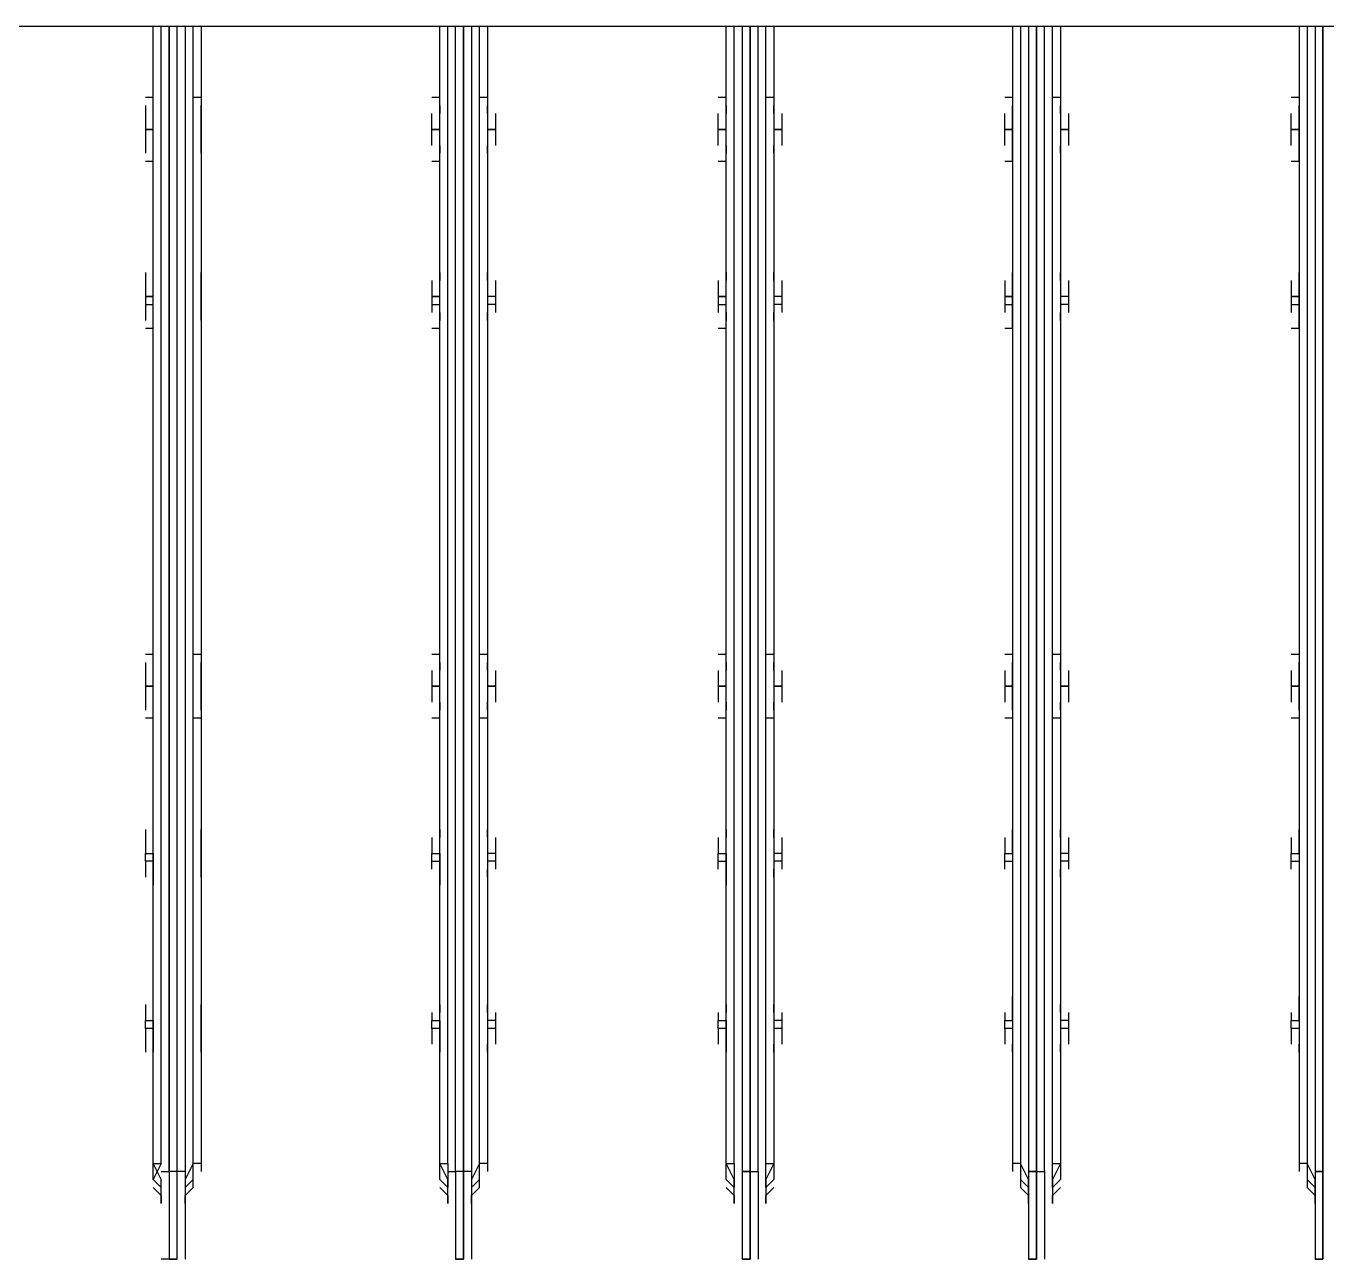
# Model space of a CAD drawing. Header units: metres. Extents: x 531759 to 532310, y 2674774 to 2675087.
# Drawn here: x 532123.3351 to 532123.5612, y 2674977.4388 to 2674977.6532 of the extents above; entities that cross this region are included whole.
import ezdxf

# ---------------------------------------------------------------- set-up
doc = ezdxf.new("R2010")
doc.units = ezdxf.units.M
doc.header["$MEASUREMENT"] = 0
doc.layers.add('IDT', color=7, linetype='Continuous')

# ---------------------------------------------------------------- blocks, each defined once
blk = doc.blocks.new('IDT')
at = {"layer": 'IDT', "color": 0, "lineweight": 25}
for p, q in [((14.54812, 10.32005), (14.54674, 10.32005)), ((14.54674, 10.32005), (14.54674, 10.30483)), ((14.54674, 10.30483), (14.54674, 10.32005)), ((14.54674, 10.32005), (14.54812, 10.32005)), ((14.54812, 10.32005), (14.54674, 10.32005)), ((14.54812, 10.30483), (14.54812, 10.32005)), ((14.59515, 10.30483), (14.59515, 10.32005)), ((14.59791, 10.32005), (14.59653, 10.32005)), ((14.59653, 10.32005), (14.59653, 10.30483)), ((14.59653, 10.30483), (14.59653, 10.32005)), ((14.59653, 10.32005), (14.59791, 10.32005)), ((14.59791, 10.32005), (14.59653, 10.32005)), ((14.59791, 10.30483), (14.59791, 10.32005)), ((14.64494, 10.30483), (14.64494, 10.32005)), ((14.64771, 10.32005), (14.64632, 10.32005)), ((14.64632, 10.32005), (14.64632, 10.30483)), ((14.64632, 10.30483), (14.64632, 10.32005)), ((14.64632, 10.32005), (14.64771, 10.32005)), ((14.64771, 10.32005), (14.64632, 10.32005)), ((14.64771, 10.30483), (14.64771, 10.32005)), ((14.69473, 10.30483), (14.69473, 10.32005)), ((14.6975, 10.32005), (14.69612, 10.32005)), ((14.69612, 10.32005), (14.69612, 10.30483)), ((14.69612, 10.30483), (14.69612, 10.32005)), ((14.69612, 10.32005), (14.6975, 10.32005)), ((14.6975, 10.32005), (14.69612, 10.32005)), ((14.6975, 10.30483), (14.6975, 10.32005)), ((14.74453, 10.30483), (14.74453, 10.32005)), ((14.74729, 10.32005), (14.74591, 10.32005)), ((14.74591, 10.32005), (14.74591, 10.30483)), ((14.74591, 10.32005), (14.74729, 10.32005)), ((14.74729, 10.30483), (14.74729, 10.32005)), ((14.74729, 10.30483), (14.74729, 10.32005)), ((14.74729, 10.32005), (14.74868, 10.32005)), ((14.54812, 10.30898), (14.54812, 10.31037)), ((14.54812, 10.31037), (14.54812, 10.30622)), ((14.59376, 10.30622), (14.59376, 10.31037)), ((14.59376, 10.31037), (14.59376, 10.30898)), ((14.59791, 10.30898), (14.59791, 10.31037)), ((14.59791, 10.31037), (14.59791, 10.30622)), ((14.64356, 10.30622), (14.64356, 10.31037)), ((14.64356, 10.31037), (14.64356, 10.30898)), ((14.64909, 10.30898), (14.64909, 10.31037)), ((14.64909, 10.31037), (14.64909, 10.30622)), ((14.69473, 10.30622), (14.69473, 10.31037)), ((14.69473, 10.31037), (14.69473, 10.30898)), ((14.69888, 10.30898), (14.69888, 10.31037)), ((14.69888, 10.31037), (14.69888, 10.30622)), ((14.74453, 10.30622), (14.74453, 10.31037)), ((14.74453, 10.31037), (14.74453, 10.30898)), ((14.74868, 10.30898), (14.74868, 10.31037)), ((14.74868, 10.31037), (14.74868, 10.30622)), ((14.5495, 10.3076), (14.54812, 10.30898)), ((14.59376, 10.30898), (14.59238, 10.3076)), ((14.5993, 10.3076), (14.59791, 10.30898)), ((14.64356, 10.30898), (14.64217, 10.3076)), ((14.65047, 10.3076), (14.64909, 10.30898)), ((14.69473, 10.30898), (14.69335, 10.3076)), ((14.70027, 10.3076), (14.69888, 10.30898)), ((14.74453, 10.30898), (14.74314, 10.3076)), ((14.75006, 10.3076), (14.74868, 10.30898)), ((14.5495, 10.30622), (14.54812, 10.3076)), ((14.54812, 10.30622), (14.5495, 10.30345)), ((14.5495, 10.30345), (14.5495, 10.3076)), ((14.5495, 10.30483), (14.5495, 10.30622)), ((14.59238, 10.30622), (14.59376, 10.3076)), ((14.59238, 10.30483), (14.59238, 10.30622)), ((14.59238, 10.30345), (14.59376, 10.30622)), ((14.59376, 10.3076), (14.59376, 10.30345)), ((14.5993, 10.30622), (14.59791, 10.3076)), ((14.59791, 10.30622), (14.5993, 10.30345)), ((14.5993, 10.30345), (14.5993, 10.3076)), ((14.5993, 10.30483), (14.5993, 10.30622)), ((14.64217, 10.30622), (14.64356, 10.3076)), ((14.64217, 10.30483), (14.64217, 10.30622)), ((14.64217, 10.30345), (14.64356, 10.30622)), ((14.64356, 10.3076), (14.64356, 10.30345)), ((14.64909, 10.30345), (14.64909, 10.3076)), ((14.64909, 10.3076), (14.65047, 10.30622)), ((14.64909, 10.30622), (14.65047, 10.30345)), ((14.65047, 10.30622), (14.65047, 10.30483)), ((14.69335, 10.3076), (14.69335, 10.30345)), ((14.69473, 10.3076), (14.69335, 10.30622)), ((14.69335, 10.30345), (14.69473, 10.30622)), ((14.69335, 10.30622), (14.69335, 10.30483)), ((14.69888, 10.30345), (14.69888, 10.3076)), ((14.69888, 10.3076), (14.70027, 10.30622)), ((14.69888, 10.30622), (14.70027, 10.30345)), ((14.70027, 10.30622), (14.70027, 10.30483)), ((14.74314, 10.3076), (14.74314, 10.30345)), ((14.74453, 10.3076), (14.74314, 10.30622)), ((14.74314, 10.30345), (14.74453, 10.30622)), ((14.74314, 10.30622), (14.74314, 10.30483)), ((14.75006, 10.30622), (14.74868, 10.3076)), ((14.74868, 10.3076), (14.75006, 10.30622)), ((14.74868, 10.30622), (14.75006, 10.30345)), ((14.74868, 10.30345), (14.75006, 10.30622)), ((14.75006, 10.30622), (14.75006, 10.30483)), ((14.54812, 10.30483), (14.54674, 10.30483)), ((14.54674, 10.30483), (14.54812, 10.30483)), ((14.54674, 10.30483), (14.54674, 10.10566)), ((14.54674, 10.10566), (14.54674, 10.30483)), ((14.54812, 10.10566), (14.54812, 10.30483)), ((14.5495, 10.10566), (14.5495, 10.30345)), ((14.5495, 10.30345), (14.55089, 10.30345)), ((14.55089, 10.30207), (14.55089, 10.30483)), ((14.59238, 10.30207), (14.59238, 10.30483)), ((14.59376, 10.30345), (14.59238, 10.30345)), ((14.59376, 10.30345), (14.59376, 10.10566)), ((14.59653, 10.30483), (14.59515, 10.30483)), ((14.59515, 10.30483), (14.59515, 10.10566)), ((14.59791, 10.30483), (14.59653, 10.30483)), ((14.59653, 10.30483), (14.59791, 10.30483)), ((14.59653, 10.30483), (14.59653, 10.10566)), ((14.59653, 10.10566), (14.59653, 10.30483)), ((14.59791, 10.10566), (14.59791, 10.30483)), ((14.5993, 10.10566), (14.5993, 10.30345)), ((14.5993, 10.30345), (14.60068, 10.30345)), ((14.60068, 10.30207), (14.60068, 10.30483)), ((14.64217, 10.30207), (14.64217, 10.30483)), ((14.64356, 10.30345), (14.64217, 10.30345)), ((14.64356, 10.30345), (14.64356, 10.10566)), ((14.64632, 10.30483), (14.64494, 10.30483)), ((14.64494, 10.30483), (14.64494, 10.10566)), ((14.64771, 10.30483), (14.64632, 10.30483)), ((14.64632, 10.30483), (14.64771, 10.30483)), ((14.64632, 10.30483), (14.64632, 10.10566)), ((14.64632, 10.10566), (14.64632, 10.30483)), ((14.64771, 10.10566), (14.64771, 10.30483)), ((14.65047, 10.30345), (14.64909, 10.30345)), ((14.64909, 10.30345), (14.64909, 10.10566)), ((14.65047, 10.30483), (14.65047, 10.30207)), ((14.69197, 10.30207), (14.69197, 10.30483)), ((14.69197, 10.30345), (14.69335, 10.30345)), ((14.69335, 10.30345), (14.69335, 10.10566)), ((14.69473, 10.10566), (14.69473, 10.30483)), ((14.69473, 10.30483), (14.69612, 10.30483)), ((14.69612, 10.30483), (14.6975, 10.30483)), ((14.69612, 10.30483), (14.69612, 10.10566)), ((14.69612, 10.10566), (14.69612, 10.30483)), ((14.69888, 10.30483), (14.6975, 10.30483)), ((14.6975, 10.30483), (14.6975, 10.10566)), ((14.70027, 10.30345), (14.69888, 10.30345)), ((14.69888, 10.30345), (14.69888, 10.10566)), ((14.70027, 10.30483), (14.70027, 10.30207)), ((14.74176, 10.30207), (14.74176, 10.30483)), ((14.74176, 10.30345), (14.74314, 10.30345)), ((14.74314, 10.30345), (14.74314, 10.10566)), ((14.74453, 10.10566), (14.74453, 10.30483)), ((14.74453, 10.30483), (14.74591, 10.30483)), ((14.74591, 10.30483), (14.74591, 10.10566)), ((14.74591, 10.30483), (14.74729, 10.30483)), ((14.74868, 10.30483), (14.74729, 10.30483)), ((14.74729, 10.30483), (14.74729, 10.10566)), ((14.74729, 10.10566), (14.74729, 10.30483)), ((14.75006, 10.30345), (14.74868, 10.30345)), ((14.74868, 10.30345), (14.74868, 10.10566)), ((14.75006, 10.30483), (14.75006, 10.30207)), ((14.55089, 10.10566), (14.55089, 10.30207)), ((14.59238, 10.10566), (14.59238, 10.30207)), ((14.60068, 10.10566), (14.60068, 10.30207)), ((14.64217, 10.10566), (14.64217, 10.30207)), ((14.65047, 10.30207), (14.65047, 10.10566)), ((14.69197, 10.10566), (14.69197, 10.30207)), ((14.70027, 10.30207), (14.70027, 10.10566)), ((14.74176, 10.10566), (14.74176, 10.30207)), ((14.75006, 10.30207), (14.75006, 10.10566)), ((14.55089, 10.27855), (14.55089, 10.28409)), ((14.55089, 10.28409), (14.55089, 10.2827)), ((14.59238, 10.27994), (14.59238, 10.28409)), ((14.59238, 10.28409), (14.59238, 10.2827)), ((14.60068, 10.27855), (14.60068, 10.28409)), ((14.60068, 10.28409), (14.60068, 10.2827)), ((14.64217, 10.27994), (14.64217, 10.28409)), ((14.64217, 10.28409), (14.64217, 10.2827)), ((14.65047, 10.27855), (14.65047, 10.28409)), ((14.65047, 10.28409), (14.65047, 10.2827)), ((14.69197, 10.27994), (14.69197, 10.28409)), ((14.69197, 10.28409), (14.69197, 10.2827)), ((14.70027, 10.27855), (14.70027, 10.28409)), ((14.70027, 10.28409), (14.70027, 10.2827)), ((14.74176, 10.27994), (14.74176, 10.28409)), ((14.74176, 10.28409), (14.74176, 10.2827)), ((14.75006, 10.27855), (14.75006, 10.28409)), ((14.75144, 10.2827), (14.75144, 10.28409)), ((14.55227, 10.27994), (14.55227, 10.2827)), ((14.591, 10.27994), (14.591, 10.2827)), ((14.60206, 10.27994), (14.60206, 10.2827)), ((14.64079, 10.27994), (14.64079, 10.2827)), ((14.65186, 10.27994), (14.65186, 10.2827)), ((14.69058, 10.27994), (14.69058, 10.2827)), ((14.70165, 10.27994), (14.70165, 10.2827)), ((14.74176, 10.2827), (14.74176, 10.27994)), ((14.75144, 10.27994), (14.75144, 10.2827)), ((14.55089, 10.27994), (14.55227, 10.27994)), ((14.55227, 10.27855), (14.55089, 10.27855)), ((14.55089, 10.27855), (14.55089, 10.2744)), ((14.55227, 10.27855), (14.55089, 10.27855)), ((14.55227, 10.27994), (14.55227, 10.27855)), ((14.55227, 10.27717), (14.55227, 10.27855)), ((14.591, 10.27855), (14.591, 10.27994)), ((14.591, 10.27994), (14.59238, 10.27994)), ((14.591, 10.27717), (14.591, 10.27855)), ((14.591, 10.27855), (14.59238, 10.27855)), ((14.59238, 10.2744), (14.59238, 10.27994)), ((14.60068, 10.27994), (14.60206, 10.27994)), ((14.60206, 10.27855), (14.60068, 10.27855)), ((14.60068, 10.27855), (14.60068, 10.2744)), ((14.60206, 10.27855), (14.60068, 10.27855)), ((14.60206, 10.27994), (14.60206, 10.27855)), ((14.60206, 10.27717), (14.60206, 10.27855)), ((14.64079, 10.27855), (14.64079, 10.27994)), ((14.64079, 10.27994), (14.64217, 10.27994)), ((14.64079, 10.27717), (14.64079, 10.27855)), ((14.64079, 10.27855), (14.64217, 10.27855)), ((14.64217, 10.2744), (14.64217, 10.27994)), ((14.65047, 10.27994), (14.65186, 10.27994)), ((14.65186, 10.27855), (14.65047, 10.27855)), ((14.65047, 10.27855), (14.65047, 10.2744)), ((14.65186, 10.27855), (14.65047, 10.27855)), ((14.65186, 10.27994), (14.65186, 10.27855)), ((14.65186, 10.27717), (14.65186, 10.27855)), ((14.69058, 10.27855), (14.69058, 10.27994)), ((14.69058, 10.27994), (14.69197, 10.27994)), ((14.69058, 10.27717), (14.69058, 10.27855)), ((14.69058, 10.27855), (14.69197, 10.27855)), ((14.69197, 10.2744), (14.69197, 10.27994)), ((14.70027, 10.27994), (14.70165, 10.27994)), ((14.70165, 10.27855), (14.70027, 10.27855)), ((14.70027, 10.27855), (14.70027, 10.2744)), ((14.70165, 10.27855), (14.70027, 10.27855)), ((14.70165, 10.27994), (14.70165, 10.27855)), ((14.70165, 10.27717), (14.70165, 10.27855)), ((14.74176, 10.2744), (14.74176, 10.27994)), ((14.74176, 10.27994), (14.74176, 10.27717)), ((14.75006, 10.27994), (14.75144, 10.27994)), ((14.75144, 10.27855), (14.75006, 10.27855)), ((14.75006, 10.27855), (14.75006, 10.2744)), ((14.75144, 10.27855), (14.75006, 10.27855)), ((14.75144, 10.27994), (14.75144, 10.27855)), ((14.75144, 10.27717), (14.75144, 10.27855)), ((14.55089, 10.27579), (14.55089, 10.27717)), ((14.59238, 10.27717), (14.59238, 10.27579)), ((14.60068, 10.27579), (14.60068, 10.27717)), ((14.64217, 10.27717), (14.64217, 10.27579)), ((14.65047, 10.27579), (14.65047, 10.27717)), ((14.69197, 10.27717), (14.69197, 10.27579)), ((14.70027, 10.27579), (14.70027, 10.27717)), ((14.74176, 10.27717), (14.74176, 10.27579)), ((14.75144, 10.27579), (14.75144, 10.27717)), ((14.55089, 10.25089), (14.55089, 10.25504)), ((14.55089, 10.25227), (14.55089, 10.25366)), ((14.59238, 10.24951), (14.59238, 10.25504)), ((14.59238, 10.25366), (14.59238, 10.25227)), ((14.60068, 10.25089), (14.60068, 10.25504)), ((14.60068, 10.25227), (14.60068, 10.25366)), ((14.64217, 10.24951), (14.64217, 10.25504)), ((14.64217, 10.25366), (14.64217, 10.25227)), ((14.65047, 10.25089), (14.65047, 10.25504)), ((14.65047, 10.25227), (14.65047, 10.25366)), ((14.69197, 10.24951), (14.69197, 10.25504)), ((14.69197, 10.25366), (14.69197, 10.25227)), ((14.70027, 10.25089), (14.70027, 10.25504)), ((14.70027, 10.25227), (14.70027, 10.25366)), ((14.74176, 10.24951), (14.74176, 10.25504)), ((14.74176, 10.25366), (14.74176, 10.25227)), ((14.75006, 10.25089), (14.75006, 10.25504)), ((14.75144, 10.25227), (14.75144, 10.25366)), ((14.55227, 10.25227), (14.55227, 10.25089)), ((14.591, 10.25089), (14.591, 10.25227)), ((14.60206, 10.25227), (14.60206, 10.25089)), ((14.64079, 10.25089), (14.64079, 10.25227)), ((14.65186, 10.25227), (14.65186, 10.25089)), ((14.69058, 10.25089), (14.69058, 10.25227)), ((14.70165, 10.25227), (14.70165, 10.25089)), ((14.74176, 10.25227), (14.74176, 10.24951)), ((14.75144, 10.25089), (14.75144, 10.25227)), ((14.55089, 10.24951), (14.55089, 10.25089)), ((14.55227, 10.25089), (14.55089, 10.25089)), ((14.55227, 10.24951), (14.55089, 10.24951)), ((14.55089, 10.24951), (14.55089, 10.24536)), ((14.55227, 10.24951), (14.55089, 10.24951)), ((14.55227, 10.25089), (14.55227, 10.24951)), ((14.55227, 10.24674), (14.55227, 10.24951)), ((14.591, 10.24951), (14.591, 10.25089)), ((14.591, 10.25089), (14.59238, 10.25089)), ((14.591, 10.24674), (14.591, 10.24951)), ((14.591, 10.24951), (14.59238, 10.24951)), ((14.59238, 10.24536), (14.59238, 10.24951)), ((14.60068, 10.24951), (14.60068, 10.25089)), ((14.60206, 10.25089), (14.60068, 10.25089)), ((14.60206, 10.24951), (14.60068, 10.24951)), ((14.60068, 10.24951), (14.60068, 10.24536)), ((14.60206, 10.24951), (14.60068, 10.24951)), ((14.60206, 10.25089), (14.60206, 10.24951)), ((14.60206, 10.24674), (14.60206, 10.24951)), ((14.64079, 10.24951), (14.64079, 10.25089)), ((14.64079, 10.25089), (14.64217, 10.25089)), ((14.64079, 10.24674), (14.64079, 10.24951)), ((14.64079, 10.24951), (14.64217, 10.24951)), ((14.64217, 10.24536), (14.64217, 10.24951)), ((14.65047, 10.24951), (14.65047, 10.25089)), ((14.65186, 10.25089), (14.65047, 10.25089)), ((14.65186, 10.24951), (14.65047, 10.24951)), ((14.65047, 10.24951), (14.65047, 10.24536)), ((14.65186, 10.24951), (14.65047, 10.24951)), ((14.65186, 10.25089), (14.65186, 10.24951)), ((14.65186, 10.24674), (14.65186, 10.24951)), ((14.69058, 10.24951), (14.69058, 10.25089)), ((14.69058, 10.25089), (14.69197, 10.25089)), ((14.69058, 10.24674), (14.69058, 10.24951)), ((14.69058, 10.24951), (14.69197, 10.24951)), ((14.69197, 10.24536), (14.69197, 10.24951)), ((14.70027, 10.24951), (14.70027, 10.25089)), ((14.70165, 10.25089), (14.70027, 10.25089)), ((14.70165, 10.24951), (14.70027, 10.24951)), ((14.70027, 10.24951), (14.70027, 10.24536)), ((14.70165, 10.24951), (14.70027, 10.24951)), ((14.70165, 10.25089), (14.70165, 10.24951)), ((14.70165, 10.24674), (14.70165, 10.24951)), ((14.74176, 10.24951), (14.74176, 10.24674)), ((14.74176, 10.24536), (14.74176, 10.24951)), ((14.75006, 10.24951), (14.75006, 10.25089)), ((14.75006, 10.25089), (14.75144, 10.25089)), ((14.75144, 10.24951), (14.75006, 10.24951)), ((14.75006, 10.24951), (14.75006, 10.24536)), ((14.75144, 10.24951), (14.75006, 10.24951)), ((14.75144, 10.25089), (14.75144, 10.24951)), ((14.75144, 10.24674), (14.75144, 10.24951)), ((14.55089, 10.24536), (14.55089, 10.24674)), ((14.59238, 10.24674), (14.59238, 10.24536)), ((14.60068, 10.24536), (14.60068, 10.24674)), ((14.64217, 10.24674), (14.64217, 10.24536)), ((14.65047, 10.24536), (14.65047, 10.24674)), ((14.69197, 10.24674), (14.69197, 10.24536)), ((14.70027, 10.24536), (14.70027, 10.24674)), ((14.74176, 10.24674), (14.74176, 10.24536)), ((14.75144, 10.24536), (14.75144, 10.24674)), ((14.55089, 10.22599), (14.55227, 10.22599)), ((14.55089, 10.22323), (14.55089, 10.22461)), ((14.55089, 10.22461), (14.55089, 10.22046)), ((14.59238, 10.22599), (14.59376, 10.22599)), ((14.59238, 10.22046), (14.59238, 10.22461)), ((14.59238, 10.22461), (14.59238, 10.22323)), ((14.60068, 10.22599), (14.60206, 10.22599)), ((14.60068, 10.22323), (14.60068, 10.22461)), ((14.60068, 10.22461), (14.60068, 10.22046)), ((14.64217, 10.22599), (14.64356, 10.22599)), ((14.64217, 10.22046), (14.64217, 10.22461)), ((14.64217, 10.22461), (14.64217, 10.22323)), ((14.65047, 10.22599), (14.65186, 10.22599)), ((14.65047, 10.22323), (14.65047, 10.22461)), ((14.65047, 10.22461), (14.65047, 10.22046)), ((14.69197, 10.22599), (14.69335, 10.22599)), ((14.69197, 10.22046), (14.69197, 10.22461)), ((14.69197, 10.22461), (14.69197, 10.22323)), ((14.70027, 10.22599), (14.70165, 10.22599)), ((14.70027, 10.22323), (14.70027, 10.22461)), ((14.70027, 10.22461), (14.70027, 10.22046)), ((14.74176, 10.22599), (14.74314, 10.22599)), ((14.74176, 10.22046), (14.74176, 10.22461)), ((14.74176, 10.22461), (14.74176, 10.22323)), ((14.75006, 10.22599), (14.75144, 10.22599)), ((14.75006, 10.22461), (14.75006, 10.22046)), ((14.75144, 10.22323), (14.75144, 10.22461)), ((14.55227, 10.22046), (14.55227, 10.22323)), ((14.591, 10.22046), (14.591, 10.22323)), ((14.60206, 10.22046), (14.60206, 10.22323)), ((14.64079, 10.22046), (14.64079, 10.22323)), ((14.65186, 10.22046), (14.65186, 10.22323)), ((14.69058, 10.22046), (14.69058, 10.22323)), ((14.70165, 10.22046), (14.70165, 10.22323)), ((14.74176, 10.22323), (14.74176, 10.22046)), ((14.75144, 10.22046), (14.75144, 10.22323)), ((14.55089, 10.22046), (14.55089, 10.21631)), ((14.55227, 10.22046), (14.55089, 10.22046)), ((14.55089, 10.22046), (14.55227, 10.22046)), ((14.55227, 10.22046), (14.55089, 10.22046)), ((14.55089, 10.22046), (14.55227, 10.22046)), ((14.55227, 10.21769), (14.55227, 10.22046)), ((14.591, 10.21769), (14.591, 10.22046)), ((14.591, 10.22046), (14.59238, 10.22046)), ((14.59238, 10.22046), (14.591, 10.22046)), ((14.59238, 10.21631), (14.59238, 10.22046)), ((14.60068, 10.22046), (14.60068, 10.21631)), ((14.60206, 10.22046), (14.60068, 10.22046)), ((14.60068, 10.22046), (14.60206, 10.22046)), ((14.60206, 10.22046), (14.60068, 10.22046)), ((14.60068, 10.22046), (14.60206, 10.22046)), ((14.60206, 10.21769), (14.60206, 10.22046)), ((14.64079, 10.21769), (14.64079, 10.22046)), ((14.64079, 10.22046), (14.64217, 10.22046)), ((14.64217, 10.22046), (14.64079, 10.22046)), ((14.64217, 10.21631), (14.64217, 10.22046)), ((14.65047, 10.22046), (14.65047, 10.21631)), ((14.65186, 10.22046), (14.65047, 10.22046)), ((14.65047, 10.22046), (14.65186, 10.22046)), ((14.65186, 10.22046), (14.65047, 10.22046)), ((14.65047, 10.22046), (14.65186, 10.22046)), ((14.65186, 10.21769), (14.65186, 10.22046)), ((14.69058, 10.21769), (14.69058, 10.22046)), ((14.69058, 10.22046), (14.69197, 10.22046)), ((14.69197, 10.22046), (14.69058, 10.22046)), ((14.69197, 10.21631), (14.69197, 10.22046)), ((14.70027, 10.22046), (14.70027, 10.21631)), ((14.70165, 10.22046), (14.70027, 10.22046)), ((14.70027, 10.22046), (14.70165, 10.22046)), ((14.70165, 10.22046), (14.70027, 10.22046)), ((14.70027, 10.22046), (14.70165, 10.22046)), ((14.70165, 10.21769), (14.70165, 10.22046)), ((14.74176, 10.22046), (14.74176, 10.21769)), ((14.74176, 10.21631), (14.74176, 10.22046)), ((14.75006, 10.22046), (14.75006, 10.21631)), ((14.75144, 10.22046), (14.75006, 10.22046)), ((14.75006, 10.22046), (14.75144, 10.22046)), ((14.75144, 10.22046), (14.75006, 10.22046)), ((14.75006, 10.22046), (14.75144, 10.22046)), ((14.75144, 10.21769), (14.75144, 10.22046)), ((14.55089, 10.21631), (14.55089, 10.21769)), ((14.59238, 10.21769), (14.59238, 10.21631)), ((14.60068, 10.21631), (14.60068, 10.21769)), ((14.64217, 10.21769), (14.64217, 10.21631)), ((14.65047, 10.21631), (14.65047, 10.21769)), ((14.69197, 10.21769), (14.69197, 10.21631)), ((14.70027, 10.21631), (14.70027, 10.21769)), ((14.74176, 10.21769), (14.74176, 10.21631)), ((14.75144, 10.21631), (14.75144, 10.21769)), ((14.55089, 10.21493), (14.55227, 10.21493)), ((14.59238, 10.21493), (14.59376, 10.21493)), ((14.60068, 10.21493), (14.60206, 10.21493)), ((14.64217, 10.21493), (14.64356, 10.21493)), ((14.65047, 10.21493), (14.65186, 10.21493)), ((14.69197, 10.21493), (14.69335, 10.21493)), ((14.70027, 10.21493), (14.70165, 10.21493)), ((14.74176, 10.21493), (14.74314, 10.21493)), ((14.75006, 10.21493), (14.75144, 10.21493)), ((14.55227, 10.15822), (14.55089, 10.15822)), ((14.55089, 10.15822), (14.55089, 10.15407)), ((14.55089, 10.15545), (14.55089, 10.15684)), ((14.59238, 10.15407), (14.59238, 10.15822)), ((14.59238, 10.15684), (14.59238, 10.15545)), ((14.60206, 10.15822), (14.60068, 10.15822)), ((14.60068, 10.15822), (14.60068, 10.15407)), ((14.60068, 10.15545), (14.60068, 10.15684)), ((14.64217, 10.15407), (14.64217, 10.15822)), ((14.64217, 10.15684), (14.64217, 10.15545)), ((14.65186, 10.15822), (14.65047, 10.15822)), ((14.65047, 10.15822), (14.65047, 10.15407)), ((14.65047, 10.15545), (14.65047, 10.15684)), ((14.69197, 10.15407), (14.69197, 10.15822)), ((14.69197, 10.15684), (14.69197, 10.15545)), ((14.70165, 10.15822), (14.70027, 10.15822)), ((14.70027, 10.15822), (14.70027, 10.15407)), ((14.70027, 10.15545), (14.70027, 10.15684)), ((14.74176, 10.15407), (14.74176, 10.15822)), ((14.74176, 10.15684), (14.74176, 10.15545)), ((14.75144, 10.15822), (14.75006, 10.15822)), ((14.75006, 10.15822), (14.75006, 10.15407)), ((14.75144, 10.15545), (14.75144, 10.15684)), ((14.55089, 10.15407), (14.55089, 10.15269)), ((14.55227, 10.15407), (14.55089, 10.15407)), ((14.55227, 10.15407), (14.55227, 10.15545)), ((14.55227, 10.15269), (14.55227, 10.15407)), ((14.591, 10.15407), (14.591, 10.15545)), ((14.591, 10.15269), (14.591, 10.15407)), ((14.591, 10.15407), (14.59238, 10.15407)), ((14.59238, 10.15269), (14.59238, 10.15407)), ((14.60068, 10.15407), (14.60068, 10.15269)), ((14.60206, 10.15407), (14.60068, 10.15407)), ((14.60206, 10.15407), (14.60206, 10.15545)), ((14.60206, 10.15269), (14.60206, 10.15407)), ((14.64079, 10.15407), (14.64079, 10.15545)), ((14.64079, 10.15269), (14.64079, 10.15407)), ((14.64079, 10.15407), (14.64217, 10.15407)), ((14.64217, 10.15269), (14.64217, 10.15407)), ((14.65047, 10.15407), (14.65047, 10.15269)), ((14.65186, 10.15407), (14.65047, 10.15407)), ((14.65186, 10.15407), (14.65186, 10.15545)), ((14.65186, 10.15269), (14.65186, 10.15407)), ((14.69058, 10.15407), (14.69058, 10.15545)), ((14.69058, 10.15269), (14.69058, 10.15407)), ((14.69058, 10.15407), (14.69197, 10.15407)), ((14.69197, 10.15269), (14.69197, 10.15407)), ((14.70027, 10.15407), (14.70027, 10.15269)), ((14.70165, 10.15407), (14.70027, 10.15407)), ((14.70165, 10.15407), (14.70165, 10.15545)), ((14.70165, 10.15269), (14.70165, 10.15407)), ((14.74176, 10.15545), (14.74176, 10.15407)), ((14.74176, 10.15407), (14.74176, 10.14992)), ((14.74176, 10.15269), (14.74176, 10.15407)), ((14.75006, 10.15407), (14.75006, 10.15269)), ((14.75144, 10.15407), (14.75006, 10.15407)), ((14.75144, 10.15407), (14.75144, 10.15545)), ((14.75144, 10.15269), (14.75144, 10.15407)), ((14.55227, 10.15269), (14.55089, 10.15269)), ((14.55089, 10.15269), (14.55089, 10.14854)), ((14.55089, 10.15269), (14.55227, 10.15269)), ((14.55227, 10.14992), (14.55227, 10.15269)), ((14.591, 10.14992), (14.591, 10.15269)), ((14.591, 10.15269), (14.59238, 10.15269)), ((14.59238, 10.14854), (14.59238, 10.15269)), ((14.60206, 10.15269), (14.60068, 10.15269)), ((14.60068, 10.15269), (14.60068, 10.14854)), ((14.60068, 10.15269), (14.60206, 10.15269)), ((14.60206, 10.14992), (14.60206, 10.15269)), ((14.64079, 10.14992), (14.64079, 10.15269)), ((14.64079, 10.15269), (14.64217, 10.15269)), ((14.64217, 10.14854), (14.64217, 10.15269)), ((14.65186, 10.15269), (14.65047, 10.15269)), ((14.65047, 10.15269), (14.65047, 10.14854)), ((14.65047, 10.15269), (14.65186, 10.15269)), ((14.65186, 10.14992), (14.65186, 10.15269)), ((14.69058, 10.14992), (14.69058, 10.15269)), ((14.69058, 10.15269), (14.69197, 10.15269)), ((14.69197, 10.14854), (14.69197, 10.15269)), ((14.70165, 10.15269), (14.70027, 10.15269)), ((14.70027, 10.15269), (14.70027, 10.14854)), ((14.70027, 10.15269), (14.70165, 10.15269)), ((14.70165, 10.14992), (14.70165, 10.15269)), ((14.74176, 10.14854), (14.74176, 10.15269)), ((14.75144, 10.15269), (14.75006, 10.15269)), ((14.75006, 10.15269), (14.75006, 10.14854)), ((14.75006, 10.15269), (14.75144, 10.15269)), ((14.75144, 10.14992), (14.75144, 10.15269)), ((14.55089, 10.14854), (14.55089, 10.14992)), ((14.59238, 10.14992), (14.59238, 10.14854)), ((14.60068, 10.14854), (14.60068, 10.14992)), ((14.64217, 10.14992), (14.64217, 10.14854)), ((14.65047, 10.14854), (14.65047, 10.14992)), ((14.69197, 10.14992), (14.69197, 10.14854)), ((14.70027, 10.14854), (14.70027, 10.14992)), ((14.74176, 10.14992), (14.74176, 10.14854)), ((14.75144, 10.14854), (14.75144, 10.14992)), ((14.55227, 10.12917), (14.55089, 10.12917)), ((14.55089, 10.12917), (14.55089, 10.12364)), ((14.59238, 10.12364), (14.59238, 10.12917)), ((14.60206, 10.12917), (14.60068, 10.12917)), ((14.60068, 10.12917), (14.60068, 10.12364)), ((14.64217, 10.12364), (14.64217, 10.12917)), ((14.65186, 10.12917), (14.65047, 10.12917)), ((14.65047, 10.12917), (14.65047, 10.12364)), ((14.69197, 10.12364), (14.69197, 10.12917)), ((14.70165, 10.12917), (14.70027, 10.12917)), ((14.70027, 10.12917), (14.70027, 10.12364)), ((14.74176, 10.12364), (14.74176, 10.12917)), ((14.75144, 10.12917), (14.75006, 10.12917)), ((14.75006, 10.12917), (14.75006, 10.12364)), ((14.55089, 10.12641), (14.55089, 10.12779)), ((14.59238, 10.12779), (14.59238, 10.12641)), ((14.60068, 10.12641), (14.60068, 10.12779)), ((14.64217, 10.12779), (14.64217, 10.12641)), ((14.65047, 10.12641), (14.65047, 10.12779)), ((14.69197, 10.12779), (14.69197, 10.12641)), ((14.70027, 10.12641), (14.70027, 10.12779)), ((14.74176, 10.12779), (14.74176, 10.12641)), ((14.75144, 10.12641), (14.75144, 10.12779)), ((14.55227, 10.12641), (14.55227, 10.12364)), ((14.591, 10.12364), (14.591, 10.12641)), ((14.60206, 10.12641), (14.60206, 10.12364)), ((14.64079, 10.12364), (14.64079, 10.12641)), ((14.65186, 10.12641), (14.65186, 10.12364)), ((14.69058, 10.12364), (14.69058, 10.12641)), ((14.70165, 10.12641), (14.70165, 10.12364)), ((14.74176, 10.12641), (14.74176, 10.12364)), ((14.75144, 10.12364), (14.75144, 10.12641)), ((14.55227, 10.12364), (14.55089, 10.12364)), ((14.55089, 10.12364), (14.55227, 10.12364)), ((14.55227, 10.12364), (14.55089, 10.12364)), ((14.55089, 10.12364), (14.55089, 10.11949)), ((14.55089, 10.12364), (14.55227, 10.12364)), ((14.55227, 10.12364), (14.55227, 10.12087)), ((14.591, 10.12087), (14.591, 10.12364)), ((14.591, 10.12364), (14.59238, 10.12364)), ((14.59238, 10.12364), (14.591, 10.12364)), ((14.59238, 10.11949), (14.59238, 10.12364)), ((14.60206, 10.12364), (14.60068, 10.12364)), ((14.60068, 10.12364), (14.60206, 10.12364)), ((14.60206, 10.12364), (14.60068, 10.12364)), ((14.60068, 10.12364), (14.60068, 10.11949)), ((14.60068, 10.12364), (14.60206, 10.12364)), ((14.60206, 10.12364), (14.60206, 10.12087)), ((14.64079, 10.12087), (14.64079, 10.12364)), ((14.64079, 10.12364), (14.64217, 10.12364)), ((14.64217, 10.12364), (14.64079, 10.12364)), ((14.64217, 10.11949), (14.64217, 10.12364)), ((14.65186, 10.12364), (14.65047, 10.12364)), ((14.65047, 10.12364), (14.65186, 10.12364)), ((14.65186, 10.12364), (14.65047, 10.12364)), ((14.65047, 10.12364), (14.65047, 10.11949)), ((14.65047, 10.12364), (14.65186, 10.12364)), ((14.65186, 10.12364), (14.65186, 10.12087)), ((14.69058, 10.12087), (14.69058, 10.12364)), ((14.69058, 10.12364), (14.69197, 10.12364)), ((14.69197, 10.12364), (14.69058, 10.12364)), ((14.69197, 10.11949), (14.69197, 10.12364)), ((14.70165, 10.12364), (14.70027, 10.12364)), ((14.70027, 10.12364), (14.70165, 10.12364)), ((14.70165, 10.12364), (14.70027, 10.12364)), ((14.70027, 10.12364), (14.70027, 10.11949)), ((14.70027, 10.12364), (14.70165, 10.12364)), ((14.70165, 10.12364), (14.70165, 10.12087)), ((14.74176, 10.12364), (14.74176, 10.12087)), ((14.74176, 10.11949), (14.74176, 10.12364)), ((14.75006, 10.12364), (14.75144, 10.12364)), ((14.75144, 10.12364), (14.75006, 10.12364)), ((14.75006, 10.12364), (14.75144, 10.12364)), ((14.75144, 10.12364), (14.75006, 10.12364)), ((14.75006, 10.12364), (14.75006, 10.11949)), ((14.75144, 10.12087), (14.75144, 10.12364)), ((14.55089, 10.11949), (14.55089, 10.12087)), ((14.59238, 10.12087), (14.59238, 10.11949)), ((14.60068, 10.11949), (14.60068, 10.12087)), ((14.64217, 10.12087), (14.64217, 10.11949)), ((14.65047, 10.11949), (14.65047, 10.12087)), ((14.69197, 10.12087), (14.69197, 10.11949)), ((14.70027, 10.11949), (14.70027, 10.12087)), ((14.74176, 10.12087), (14.74176, 10.11949)), ((14.75144, 10.11949), (14.75144, 10.12087)), ((14.55089, 10.11811), (14.55227, 10.11811)), ((14.59238, 10.11811), (14.59376, 10.11811)), ((14.60068, 10.11811), (14.60206, 10.11811)), ((14.64217, 10.11811), (14.64356, 10.11811)), ((14.65047, 10.11811), (14.65186, 10.11811)), ((14.69197, 10.11811), (14.69335, 10.11811)), ((14.70027, 10.11811), (14.70165, 10.11811)), ((14.74176, 10.11811), (14.74314, 10.11811)), ((14.75006, 10.11811), (14.75144, 10.11811)), ((15.02116, 10.10566), (14.44023, 10.10566))]:
    blk.add_line(p, q, dxfattribs=at)

msp = doc.modelspace()

# ---------------------------------------------------------------- block references
at = {"layer": 'IDT', "color": 8, "rotation": 180}
msp.add_blockref('IDT', (532138.10728, 2674987.75885), dxfattribs=at)

doc.saveas('drawing.dxf')
